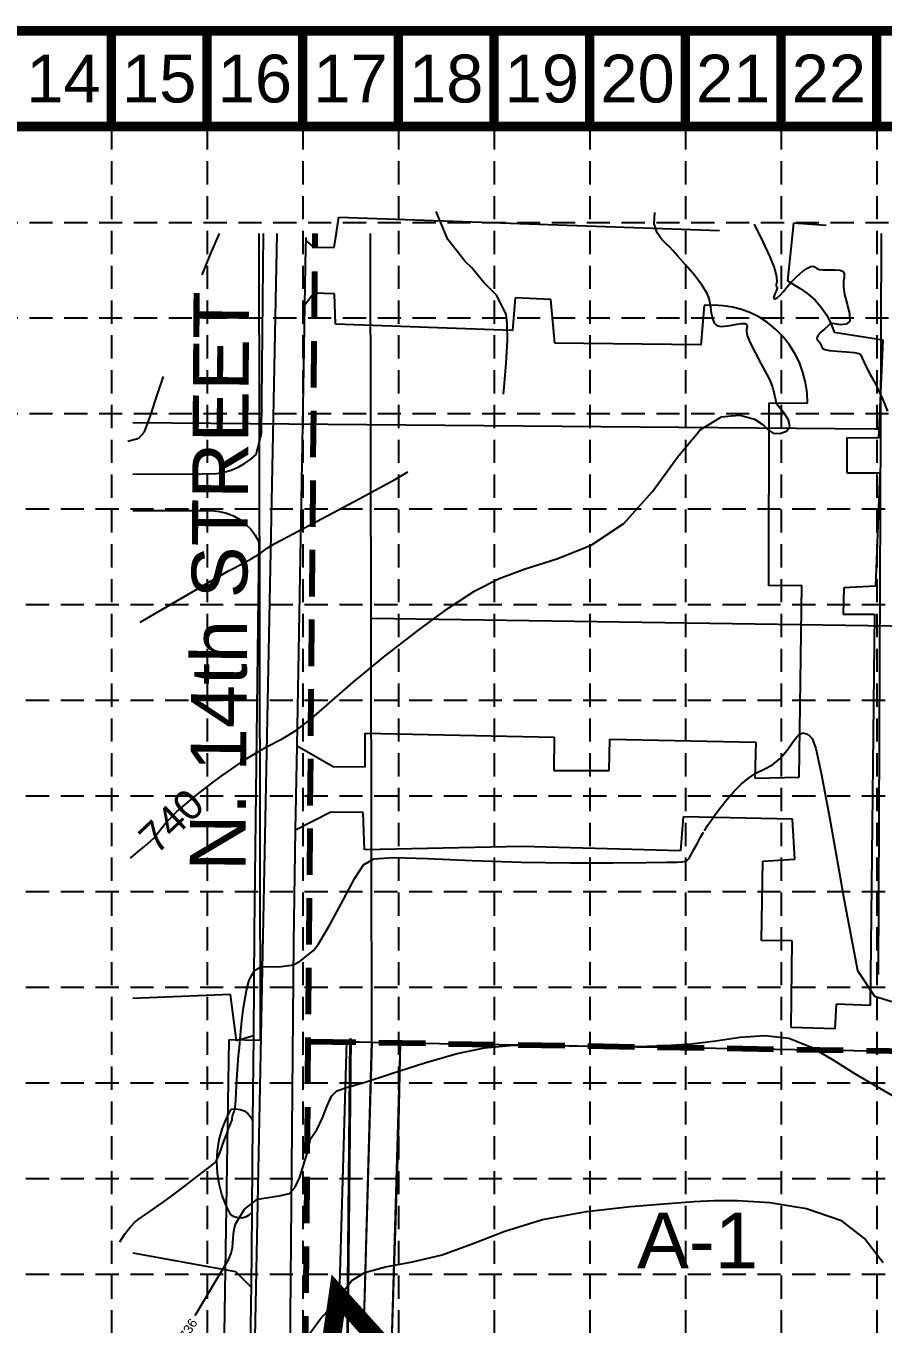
# Model space of a CAD drawing. Extents: x 3769 to 7071, y 3587 to 5652.
# Drawn here: x 4498 to 4960, y 4953 to 5652 of the extents above; entities that cross this region are included whole.
import ezdxf
from ezdxf.enums import TextEntityAlignment as Align

# ---------------------------------------------------------------- set-up
doc = ezdxf.new("R2010")
doc.units = 0
doc.header["$LTSCALE"] = 100
doc.header["$MEASUREMENT"] = 0
doc.linetypes.add('DASHED2', pattern=[0.375, 0.25, -0.125])
doc.linetypes.add('HIDDEN', pattern=[0.375, 0.25, -0.125])
for name, color, linetype in [('ADJACENT', 3, 'CONTINUOUS'), ('BASE', 7, 'CONTINUOUS'), ('BOUNDARY', 1, 'CONTINUOUS'), ('BTEXT', 5, 'CONTINUOUS'), ('CITY-STREET', 252, 'CONTINUOUS'), ('DRAINAGE', 12, 'DASHED2'), ('EC', 43, 'CONTINUOUS'), ('GRID', 254, 'HIDDEN'), ('Limits of disturbance', 1, 'CONTINUOUS'), ('OLD-LINE', 4, 'DASHED2'), ('P-PARKLT', 7, 'CONTINUOUS'), ('P-PAVRD', 6, 'CONTINUOUS'), ('PC', 43, 'CONTINUOUS'), ('ROAD', 7, 'CONTINUOUS'), ('ROW-TRACTS', 56, 'CONTINUOUS')]:
    doc.layers.add(name, color=color, linetype=linetype)
doc.styles.get("Standard").update_dxf_attribs({"font": 'ARIAL.TTF'})

msp = doc.modelspace()

# ---------------------------------------------------------------- linework, layer by layer
at = {"layer": 'ADJACENT', "color": 7}
for p, q in [((4624.73, 5106.02), (4623.97, 5540.48)), ((4684.73, 5105.06), (4683.97, 5540.48)), ((5054.34, 5327.73), (4684.33, 5333.21)), ((4607.66, 5106.3), (4602.08, 4753.98)), ((4624.73, 5106.02), (4607.66, 5106.3)), ((4684.73, 5105.06), (4699.87, 5104.8))]:
    msp.add_line(p, q, dxfattribs=at)
at = {"layer": 'BASE', "const_width": 5.15}
for points in [[(3771.93, 3589.72), (7067.93, 3589.72), (7067.93, 5649.72), (3771.93, 5649.72)], [(3823.43, 3641.22), (7016.43, 3641.22), (7016.43, 5598.22), (3823.43, 5598.22)]]:
    msp.add_lwpolyline(points, close=True, dxfattribs=at)
for points in [[(4544.43, 5598.22), (4544.43, 5649.72)], [(4595.93, 5598.22), (4595.93, 5649.72)], [(4647.43, 5598.22), (4647.43, 5649.72)], [(4698.93, 5598.22), (4698.93, 5649.72)], [(4750.43, 5598.22), (4750.43, 5649.72)], [(4801.93, 5598.22), (4801.93, 5649.72)], [(4853.43, 5598.22), (4853.43, 5649.72)], [(4904.93, 5598.22), (4904.93, 5649.72)], [(4956.43, 5598.22), (4956.43, 5649.72)]]:
    msp.add_lwpolyline(points, dxfattribs=at)
at = {"layer": 'BOUNDARY', "color": 7}
for q in [(4694.26, 4912.21), (4694.26, 4912.21), (5050.94, 5098.79), (5050.94, 5098.79)]:
    msp.add_line((4699.87, 5104.8), q, dxfattribs=at)
at = {"layer": 'CITY-STREET', "color": 7}
for p, q in [((4610.05, 4350.62), (4633.62, 5540.48)), ((4610.05, 4350.62), (4633.62, 5540.48)), ((4958.58, 5435.41), (4959, 5540.48)), ((4958.58, 5435.41), (4959, 5540.48)), ((4556.02, 5438.76), (4955.15, 5435.43)), ((4556.02, 5438.76), (4955.15, 5435.43)), ((4955.15, 5435.43), (4958.58, 5435.41)), ((4955.15, 5435.43), (4958.58, 5435.41)), ((4957.41, 5141.48), (4958.58, 5435.41)), ((4957.41, 5141.48), (4958.58, 5435.41))]:
    msp.add_line(p, q, dxfattribs=at)
at = {"layer": 'DRAINAGE', "color": 3, "lineweight": 80}
for p, q in [((4645.74, 4557.66), (4654.15, 5540.48)), ((5050.94, 5098.79), (4650.43, 5105.35))]:
    msp.add_line(p, q, dxfattribs=at)
at = {"layer": 'EC', "color": 44}
for p, q in [((4725.54, 5537.32, 742), (4719.36, 5552.36, 742)), ((4597.87, 5529.5, 744), (4602.67, 5540.48, 744)), ((4734.88, 5525.46, 742), (4725.54, 5537.32, 742)), ((4593.22, 5518.22, 744), (4597.87, 5529.5, 744)), ((4738.41, 5522.14, 742), (4734.88, 5525.46, 742)), ((4744.93, 5514.1, 742), (4738.41, 5522.14, 742)), ((4751.78, 5507.27, 742), (4744.93, 5514.1, 742)), ((4757.05, 5497.07, 742), (4751.78, 5507.27, 742)), ((4757.48, 5492.28, 742), (4757.05, 5497.07, 742)), ((4757.63, 5483.02, 742), (4757.48, 5492.28, 742)), ((4757.03, 5470.75, 742), (4757.63, 5483.02, 742)), ((4755.91, 5457.88, 742), (4757.03, 5470.75, 742)), ((4569.81, 5455.65, 744), (4572.47, 5463.47, 744)), ((4565.22, 5441.46, 744), (4569.81, 5455.65, 744)), ((4755.45, 5454.07, 742), (4755.91, 5457.88, 742)), ((4562.35, 5433.71, 744), (4565.22, 5441.46, 744)), ((4559.14, 5430.38, 744), (4562.35, 5433.71, 744)), ((4553.22, 5428.8, 744), (4559.14, 5430.38, 744)), ((4697.39, 5408.28, 742), (4704.09, 5412.14, 742)), ((4677.75, 5397.6, 742), (4697.39, 5408.28, 742)), ((4657.92, 5387.12, 742), (4677.75, 5397.6, 742)), ((4641.85, 5378.68, 742), (4657.92, 5387.12, 742)), ((4632.43, 5373.6, 742), (4641.85, 5378.68, 742)), ((4623.99, 5368, 742), (4624.53, 5368.29, 742)), ((4624.53, 5368.29, 742), (4624.99, 5368.56, 742)), ((4624.99, 5368.56, 742), (4625.48, 5368.94, 742)), ((4625.48, 5368.94, 742), (4626.06, 5369.45, 742)), ((4626.06, 5369.45, 742), (4626.83, 5370.12, 742)), ((4626.83, 5370.12, 742), (4628.26, 5371.16, 742)), ((4628.26, 5371.16, 742), (4632.43, 5373.6, 742)), ((4607.89, 5359.07, 742), (4615.14, 5362.84, 742)), ((4615.14, 5362.84, 742), (4619.72, 5365.35, 742)), ((4619.72, 5365.35, 742), (4622.11, 5366.79, 742)), ((4622.11, 5366.79, 742), (4623.26, 5367.55, 742)), ((4623.26, 5367.55, 742), (4623.99, 5368, 742)), ((4559.9, 5331.25, 742), (4607.89, 5359.07, 742)), ((4911.56, 5267.13, 738), (4914.34, 5270.59, 738)), ((4914.34, 5270.59, 738), (4916.65, 5271.74, 738)), ((4916.65, 5271.74, 738), (4918.57, 5271.22, 738)), ((4918.57, 5271.22, 738), (4920.2, 5270.09, 738)), ((4908.3, 5262.39, 738), (4911.56, 5267.13, 738)), ((4920.2, 5270.09, 738), (4921.7, 5268.55, 738)), ((4921.7, 5268.55, 738), (4923.64, 5263.23, 738)), ((4923.64, 5263.23, 738), (4926.62, 5249.93, 738)), ((4900.28, 5254.52, 738), (4904.52, 5257.83, 738)), ((4904.52, 5257.83, 738), (4908.3, 5262.39, 738)), ((4887.34, 5247.3, 738), (4891.43, 5249.91, 738)), ((4891.43, 5249.91, 738), (4895.82, 5252.12, 738)), ((4895.82, 5252.12, 738), (4900.28, 5254.52, 738)), ((4926.62, 5249.93, 738), (4931, 5226.32, 738)), ((4879.73, 5240.35, 738), (4883.48, 5244.12, 738)), ((4883.48, 5244.12, 738), (4887.34, 5247.3, 738)), ((4872.53, 5231.61, 738), (4876.01, 5236.03, 738)), ((4876.01, 5236.03, 738), (4879.73, 5240.35, 738)), ((4869.56, 5227.64, 738), (4872.53, 5231.61, 738)), ((4863.64, 5218.9, 738), (4865.4, 5221.73, 738)), ((4865.4, 5221.73, 738), (4867.27, 5224.47, 738)), ((4867.27, 5224.47, 738), (4869.56, 5227.64, 738)), ((4931, 5226.32, 738), (4936.01, 5197.82, 738)), ((4859.71, 5211.92, 738), (4861.66, 5215.46, 738)), ((4861.66, 5215.46, 738), (4863.18, 5218.11, 738)), ((4856.78, 5206.46, 738), (4858.02, 5208.77, 738)), ((4858.02, 5208.77, 738), (4859.71, 5211.92, 738)), ((4675.58, 5193.46, 738), (4680.09, 5200.63, 738)), ((4680.09, 5200.63, 738), (4685.8, 5203.89, 738)), ((4685.8, 5203.89, 738), (4696.47, 5204.61, 738)), ((4696.47, 5204.61, 738), (4714.7, 5204.05, 738)), ((4714.7, 5204.05, 738), (4738.57, 5202.97, 738)), ((4738.57, 5202.97, 738), (4765.04, 5202, 738)), ((4765.04, 5202, 738), (4791.16, 5201.61, 738)), ((4791.16, 5201.61, 738), (4814.4, 5201.67, 738)), ((4814.4, 5201.67, 738), (4832.32, 5201.86, 738)), ((4832.32, 5201.86, 738), (4843.29, 5201.96, 738)), ((4843.29, 5201.96, 738), (4848.88, 5202.01, 738)), ((4848.88, 5202.01, 738), (4851.47, 5202.13, 738)), ((4851.47, 5202.13, 738), (4853.05, 5202.45, 738)), ((4853.05, 5202.45, 738), (4854.19, 5202.99, 738)), ((4854.19, 5202.99, 738), (4855.07, 5203.78, 738)), ((4855.07, 5203.78, 738), (4855.86, 5204.87, 738)), ((4855.86, 5204.87, 738), (4856.78, 5206.46, 738)), ((4669.42, 5181.85, 738), (4675.58, 5193.46, 738)), ((4936.01, 5197.82, 738), (4938.71, 5182.49, 738)), ((4662.28, 5168.68, 738), (4669.42, 5181.85, 738)), ((4938.71, 5182.49, 738), (4946.06, 5143.62, 738)), ((4655.74, 5157.67, 738), (4662.28, 5168.68, 738)), ((4646.32, 5148.85, 738), (4653.24, 5154.47, 738)), ((4653.24, 5154.47, 738), (4655.74, 5157.67, 738)), ((4621.43, 5143.69, 738), (4625.34, 5145.86, 738)), ((4625.34, 5145.86, 738), (4634.64, 5145.7, 738)), ((4634.64, 5145.7, 738), (4642.41, 5146.68, 738)), ((4642.41, 5146.68, 738), (4646.32, 5148.85, 738)), ((4617.18, 5133.01, 738), (4618.38, 5137.7, 738)), ((4618.38, 5137.7, 738), (4619.03, 5139.26, 738)), ((4619.03, 5139.26, 738), (4621.43, 5143.69, 738)), ((4946.06, 5143.62, 738), (4955.25, 5129.85, 738)), ((4615.59, 5123.77, 738), (4617.18, 5133.01, 738)), ((4614.65, 5116.55, 738), (4615.59, 5123.77, 738)), ((4955.25, 5129.85, 738), (4964.63, 5126.97, 738)), ((4614.12, 5111.11, 738), (4614.65, 5116.55, 738)), ((4613.76, 5106.6, 738), (4614.12, 5111.11, 738)), ((4613.38, 5102.29, 738), (4613.76, 5106.6, 738)), ((4745.38, 5102, 736), (4758.9, 5103.25, 736)), ((4758.9, 5103.25, 736), (4773.55, 5103.43, 736)), ((4773.55, 5103.43, 736), (4790.96, 5103.17, 736)), ((4790.96, 5103.17, 736), (4809.72, 5102.83, 736)), ((4809.72, 5102.83, 736), (4827.65, 5102.77, 736)), ((4827.65, 5102.77, 736), (4843.14, 5103.24, 736)), ((4843.14, 5103.24, 736), (4856.79, 5104.29, 736)), ((4856.79, 5104.29, 736), (4869.77, 5105.89, 736)), ((4869.77, 5105.89, 736), (4882.97, 5107.78, 736)), ((4882.97, 5107.78, 736), (4896.25, 5108.72, 736)), ((4896.25, 5108.72, 736), (4909.15, 5107.26, 736)), ((4909.15, 5107.26, 736), (4921.39, 5102.46, 736)), ((4921.39, 5102.46, 736), (4933.16, 5095.47, 736)), ((4612.53, 5092.93, 738), (4612.95, 5097.82, 738)), ((4612.95, 5097.82, 738), (4613.38, 5102.29, 738)), ((4713.12, 5094, 736), (4730.6, 5099.01, 736)), ((4730.6, 5099.01, 736), (4745.38, 5102, 736)), ((4933.16, 5095.47, 736), (4944.79, 5087.97, 736)), ((4612.15, 5087.53, 738), (4612.53, 5092.93, 738)), ((4695.3, 5088.27, 736), (4713.12, 5094, 736)), ((4611.56, 5077.44, 738), (4611.82, 5082.13, 738)), ((4611.82, 5082.13, 738), (4612.15, 5087.53, 738)), ((4671, 5080.74, 736), (4680.45, 5083.48, 736)), ((4680.45, 5083.48, 736), (4695.3, 5088.27, 736)), ((4944.79, 5087.97, 736), (4956.46, 5081.22, 736)), ((4611.37, 5073.98, 738), (4611.56, 5077.44, 738)), ((4660.59, 5070.87, 736), (4662.94, 5075.97, 736)), ((4662.94, 5075.97, 736), (4665.83, 5078.84, 736)), ((4665.83, 5078.84, 736), (4671, 5080.74, 736)), ((4956.46, 5081.22, 736), (4967.67, 5074.76, 736)), ((4610.28, 5067.19, 738), (4610.54, 5067.86, 738)), ((4610.54, 5067.86, 738), (4610.77, 5068.44, 738)), ((4610.77, 5068.44, 738), (4610.94, 5068.87, 738)), ((4610.94, 5068.87, 738), (4611.05, 5069.36, 738)), ((4611.05, 5069.36, 738), (4611.14, 5070.19, 738)), ((4611.14, 5070.19, 738), (4611.24, 5071.64, 738)), ((4611.24, 5071.64, 738), (4611.37, 5073.98, 738)), ((4658.09, 5064.38, 736), (4660.59, 5070.87, 736)), ((4608.32, 5060.37, 738), (4608.83, 5061.67, 738)), ((4608.83, 5061.67, 738), (4609.21, 5062.68, 738)), ((4609.21, 5062.68, 738), (4609.42, 5063.34, 738)), ((4609.42, 5063.34, 738), (4609.49, 5063.73, 738)), ((4609.49, 5063.73, 738), (4609.51, 5063.97, 738)), ((4609.51, 5064.18, 738), (4609.52, 5064.38, 738)), ((4609.51, 5063.97, 738), (4609.51, 5064.18, 738)), ((4609.52, 5064.38, 738), (4609.54, 5064.58, 738)), ((4609.54, 5064.58, 738), (4609.57, 5064.79, 738)), ((4609.57, 5064.79, 738), (4609.61, 5065.03, 738)), ((4609.61, 5065.03, 738), (4609.66, 5065.31, 738)), ((4609.66, 5065.31, 738), (4609.75, 5065.62, 738)), ((4609.75, 5065.62, 738), (4609.87, 5066.02, 738)), ((4609.87, 5066.02, 738), (4610.04, 5066.54, 738)), ((4610.04, 5066.54, 738), (4610.28, 5067.19, 738)), ((4655.02, 5057.88, 736), (4658.09, 5064.38, 736)), ((4605.18, 5052.19, 738), (4605.86, 5054.02, 738)), ((4605.86, 5054.02, 738), (4606.51, 5055.74, 738)), ((4606.51, 5055.74, 738), (4607.13, 5057.36, 738)), ((4607.13, 5057.36, 738), (4607.73, 5058.9, 738)), ((4607.73, 5058.9, 738), (4608.32, 5060.37, 738)), ((4651.63, 5053.12, 736), (4655.02, 5057.88, 736)), ((4602.91, 5045.89, 738), (4603.7, 5048.11, 738)), ((4603.7, 5048.11, 738), (4604.46, 5050.22, 738)), ((4604.46, 5050.22, 738), (4605.18, 5052.19, 738)), ((4649.95, 5045.85, 736), (4651.63, 5053.12, 736)), ((4597.45, 5038.07, 738), (4599.63, 5039.82, 738)), ((4599.63, 5039.82, 738), (4600.77, 5040.96, 738)), ((4600.77, 5040.96, 738), (4601.44, 5042.11, 738)), ((4601.44, 5042.11, 738), (4602.14, 5043.8, 738)), ((4602.14, 5043.8, 738), (4602.91, 5045.89, 738)), ((4645.84, 5032.5, 736), (4649.95, 5045.85, 736)), ((4589.22, 5031.65, 738), (4593.82, 5035.22, 738)), ((4593.82, 5035.22, 738), (4597.45, 5038.07, 738)), ((4579.77, 5024.46, 738), (4584.35, 5027.91, 738)), ((4584.35, 5027.91, 738), (4589.22, 5031.65, 738)), ((4640.26, 5023.65, 736), (4643.42, 5026.95, 736)), ((4643.42, 5026.95, 736), (4645.84, 5032.5, 736)), ((4568.27, 5016.13, 738), (4571.76, 5018.6, 738)), ((4571.76, 5018.6, 738), (4575.58, 5021.36, 738)), ((4575.58, 5021.36, 738), (4579.77, 5024.46, 738)), ((4616.09, 5015.12, 736), (4623.16, 5020.59, 736)), ((4623.16, 5020.59, 736), (4630.15, 5021.59, 736)), ((4630.15, 5021.59, 736), (4635.59, 5022.61, 736)), ((4635.59, 5022.61, 736), (4640.26, 5023.65, 736)), ((4844.11, 5018.22, 734), (4858.02, 5019.33, 734)), ((4858.02, 5019.33, 734), (4868.92, 5019.91, 734)), ((4868.92, 5019.91, 734), (4881.48, 5019.82, 734)), ((4881.48, 5019.82, 734), (4898.91, 5018.76, 734)), ((4898.91, 5018.76, 734), (4918.7, 5015.63, 734)), ((4559.59, 5010.16, 738), (4562.22, 5011.96, 738)), ((4562.22, 5011.96, 738), (4565.1, 5013.92, 738)), ((4565.1, 5013.92, 738), (4568.27, 5016.13, 738)), ((4611.38, 5007.51, 736), (4616.09, 5015.12, 736)), ((4776.56, 5009.6, 734), (4800.15, 5013.92, 734)), ((4800.15, 5013.92, 734), (4823.98, 5016.58, 734)), ((4823.98, 5016.58, 734), (4844.11, 5018.22, 734)), ((4918.7, 5015.63, 734), (4936.91, 5009.19, 734)), ((4551.83, 5002.03, 738), (4554.53, 5005.55, 738)), ((4554.53, 5005.55, 738), (4557.07, 5008.15, 738)), ((4557.07, 5008.15, 738), (4559.59, 5010.16, 738)), ((4610.41, 5003.32, 736), (4610.77, 5005.08, 736)), ((4610.77, 5005.08, 736), (4611.19, 5006.86, 736)), ((4611.19, 5006.86, 736), (4611.38, 5007.51, 736)), ((4756.28, 5003.38, 734), (4776.56, 5009.6, 734)), ((4936.91, 5009.19, 734), (4950.47, 4998.82, 734)), ((4548.94, 4997.67, 738), (4551.83, 5002.03, 738)), ((4609.8, 4996.97, 736), (4609.93, 4999.39, 736)), ((4609.93, 4999.39, 736), (4610.12, 5001.47, 736)), ((4610.12, 5001.47, 736), (4610.41, 5003.32, 736)), ((4738.72, 4996.51, 734), (4756.28, 5003.38, 734)), ((4950.47, 4998.82, 734), (4959.9, 4986.5, 734)), ((4607.61, 4988.35, 736), (4608.92, 4991.47, 736)), ((4608.92, 4991.47, 736), (4609.55, 4994.29, 736)), ((4609.55, 4994.29, 736), (4609.8, 4996.97, 736)), ((4722.43, 4990.6, 734), (4738.72, 4996.51, 734)), ((4600.35, 4975.98, 736), (4604.98, 4983.7, 736)), ((4604.98, 4983.7, 736), (4607.61, 4988.35, 736)), ((4680.8, 4981.13, 734), (4692, 4984.08, 734)), ((4692, 4984.08, 734), (4706.45, 4986.77, 734)), ((4706.45, 4986.77, 734), (4722.43, 4990.6, 734)), ((4669.39, 4971.12, 734), (4673.86, 4976.77, 734)), ((4673.86, 4976.77, 734), (4680.8, 4981.13, 734)), ((4593.45, 4964.5, 736), (4600.35, 4975.98, 736)), ((4664.83, 4964.58, 734), (4669.39, 4971.12, 734)), ((4589.51, 4957.92, 736), (4593.45, 4964.5, 736)), ((4658.32, 4957.52, 734), (4664.83, 4964.58, 734)), ((4648.17, 4944.07, 734), (4656.77, 4956.03, 734)), ((4656.77, 4956.03, 734), (4658.32, 4957.52, 734))]:
    msp.add_line(p, q, dxfattribs=at)
at = {"layer": 'GRID', "color": 252, "linetype": 'HIDDEN', "ltscale": 0.5}
for p, q in [((4544.43, 5598.22), (4544.43, 3795.49)), ((4595.93, 5598.22), (4595.93, 3795.49)), ((4647.43, 5598.22), (4647.43, 3795.49)), ((4698.93, 5598.22), (4698.93, 3795.49)), ((4750.43, 5598.22), (4750.43, 3795.49)), ((4801.93, 5598.22), (4801.93, 3795.49)), ((4853.43, 5598.22), (4853.43, 3795.49)), ((4904.93, 5598.22), (4904.93, 3795.49)), ((4956.43, 5598.22), (4956.43, 3795.49)), ((3825.32, 5546.55), (7018.32, 5546.55)), ((3825.32, 5495.05), (7018.32, 5495.05)), ((3825.32, 5443.55), (7018.32, 5443.55)), ((3823.43, 5392.22), (7016.43, 5392.22)), ((3823.43, 5340.72), (7016.43, 5340.72)), ((3823.43, 5289.22), (7016.43, 5289.22)), ((3823.43, 5237.72), (7016.43, 5237.72)), ((3823.43, 5186.22), (7016.43, 5186.22)), ((3823.43, 5134.72), (7016.43, 5134.72)), ((3823.43, 5083.22), (7016.43, 5083.22)), ((3823.43, 5031.72), (7016.43, 5031.72)), ((3823.43, 4980.22), (7016.43, 4980.22))]:
    msp.add_line(p, q, dxfattribs=at)
at = {"layer": 'Limits of disturbance', "color": 1, "linetype": 'DASHED2', "const_width": 10}
msp.add_lwpolyline([(4706.57, 4924.33), (4666.37, 4968.82), (4658.05, 4912.1)], dxfattribs=at)
at = {"layer": 'OLD-LINE', "color": 7}
for p, q in [((4663.41, 4837.24), (4671.23, 5105.29)), ((4671.23, 5105.29), (4684.73, 5105.06)), ((4684.73, 5105.06), (4678.76, 4897.65))]:
    msp.add_line(p, q, dxfattribs=at)
at = {"layer": 'P-PARKLT', "color": 7}
for p, q in [((4664.44, 5532.94, 741.9), (4666.83, 5549.43, 741.9)), ((4666.83, 5549.43, 741.9), (4871.88, 5542.2, 741.9)), ((4666.83, 5549.43, 741.9), (4871.88, 5542.2, 741.9)), ((4911.67, 5546.05, 741.9), (4908.41, 5515.06, 741.9)), ((4911.67, 5546.05, 741.9), (4908.41, 5515.06, 741.9)), ((4929.26, 5544.91, 741.9), (4911.67, 5546.05, 741.9)), ((4929.26, 5544.91, 741.9), (4911.67, 5546.05, 741.9)), ((4649.21, 5536.62, 741.9), (4653.17, 5533.16, 741.9)), ((4649.21, 5536.62, 741.9), (4653.17, 5533.16, 741.9)), ((4664.44, 5532.94, 741.9), (4665.54, 5540.48, 741.9)), ((4653.17, 5533.16, 741.9), (4664.44, 5532.94, 741.9)), ((4653.17, 5533.16, 741.9), (4664.44, 5532.94, 741.9)), ((4908.41, 5515.06, 741.9), (4915.25, 5510.93, 741.9)), ((4908.41, 5515.06, 741.9), (4915.25, 5510.93, 741.9)), ((4653.37, 5508.42, 742.25), (4648.6, 5502.02, 742.25)), ((4653.37, 5508.42, 742.25), (4648.6, 5502.02, 742.25)), ((4664.59, 5508.11, 742.25), (4653.37, 5508.42, 742.25)), ((4664.59, 5508.11, 742.25), (4653.37, 5508.42, 742.25)), ((4665.04, 5491.76, 742.25), (4664.59, 5508.11, 742.25)), ((4665.04, 5491.76, 742.25), (4664.59, 5508.11, 742.25)), ((4915.25, 5510.93, 739.91), (4919.43, 5508.06, 739.91)), ((4915.25, 5510.93, 739.91), (4919.43, 5508.06, 739.91)), ((4919.43, 5508.06, 739.91), (4923.23, 5504.7, 739.91)), ((4919.43, 5508.06, 739.91), (4923.23, 5504.7, 739.91)), ((4761.86, 5505.99, 742.25), (4760.42, 5488.39, 742.25)), ((4761.86, 5505.99, 742.25), (4760.42, 5488.39, 742.25)), ((4780.96, 5505.01, 742.25), (4761.86, 5505.99, 742.25)), ((4780.96, 5505.01, 742.25), (4761.86, 5505.99, 742.25)), ((4783.22, 5481.53, 742.25), (4780.96, 5505.01, 742.25)), ((4783.22, 5481.53, 742.25), (4780.96, 5505.01, 742.25)), ((4863.61, 5501.74, 742.25), (4861.67, 5480.48, 742.25)), ((4863.61, 5501.74, 742.25), (4861.67, 5480.48, 742.25)), ((4868.67, 5501.96, 739.92), (4863.61, 5501.74, 739.92)), ((4868.67, 5501.96, 739.92), (4863.61, 5501.74, 739.92)), ((4873.73, 5501.68, 739.92), (4868.67, 5501.96, 739.92)), ((4873.73, 5501.68, 739.92), (4868.67, 5501.96, 739.92)), ((4878.74, 5500.9, 739.92), (4873.73, 5501.68, 739.92)), ((4878.74, 5500.9, 739.92), (4873.73, 5501.68, 739.92)), ((4883.65, 5499.63, 739.92), (4878.74, 5500.9, 739.92)), ((4883.65, 5499.63, 739.92), (4878.74, 5500.9, 739.92)), ((4923.23, 5504.7, 739.91), (4926.59, 5500.91, 739.91)), ((4923.23, 5504.7, 739.91), (4926.59, 5500.91, 739.91)), ((4926.59, 5500.91, 739.91), (4929.46, 5496.73, 739.91)), ((4926.59, 5500.91, 739.91), (4929.46, 5496.73, 739.91)), ((4888.41, 5497.88, 739.92), (4883.65, 5499.63, 739.92)), ((4888.41, 5497.88, 739.92), (4883.65, 5499.63, 739.92)), ((4892.97, 5495.67, 739.92), (4888.41, 5497.88, 739.92)), ((4892.97, 5495.67, 739.92), (4888.41, 5497.88, 739.92)), ((4897.64, 5492.61, 739.76), (4892.97, 5495.67, 739.76)), ((4897.64, 5492.61, 739.76), (4892.97, 5495.67, 739.76)), ((4929.46, 5496.73, 739.91), (4931.8, 5492.24, 739.91)), ((4929.46, 5496.73, 739.91), (4931.8, 5492.24, 739.91)), ((4760.42, 5488.39, 742.25), (4665.04, 5491.76, 742.25)), ((4760.42, 5488.39, 742.25), (4665.04, 5491.76, 742.25)), ((4901.95, 5489.07, 739.76), (4897.64, 5492.61, 739.76)), ((4901.95, 5489.07, 739.76), (4897.64, 5492.61, 739.76)), ((4905.87, 5485.09, 739.76), (4901.95, 5489.07, 739.76)), ((4905.87, 5485.09, 739.76), (4901.95, 5489.07, 739.76)), ((4931.8, 5492.24, 739.91), (4933.58, 5487.5, 739.91)), ((4931.8, 5492.24, 739.91), (4933.58, 5487.5, 739.91)), ((4933.58, 5487.5, 738.12), (4959.78, 5483.34, 738.12)), ((4933.58, 5487.5, 738.12), (4959.78, 5483.34, 738.12)), ((4861.6, 5480.61, 742.25), (4783.22, 5481.53, 742.25)), ((4861.6, 5480.61, 742.25), (4783.22, 5481.53, 742.25)), ((4861.67, 5480.48, 742.25), (4861.6, 5480.61, 742.25)), ((4861.67, 5480.48, 742.25), (4861.6, 5480.61, 742.25)), ((4909.34, 5480.72, 739.76), (4905.87, 5485.09, 739.76)), ((4909.34, 5480.72, 739.76), (4905.87, 5485.09, 739.76)), ((4912.34, 5476.01, 739.76), (4909.34, 5480.72, 739.76)), ((4912.34, 5476.01, 739.76), (4909.34, 5480.72, 739.76)), ((4959.78, 5483.34, 738.12), (4957.48, 5430.35, 738.12)), ((4959.78, 5483.34, 738.12), (4957.48, 5430.35, 738.12)), ((4914.82, 5471, 739.76), (4912.34, 5476.01, 739.76)), ((4914.82, 5471, 739.76), (4912.34, 5476.01, 739.76)), ((4916.75, 5465.77, 739.76), (4914.82, 5471, 739.76)), ((4916.75, 5465.77, 739.76), (4914.82, 5471, 739.76)), ((4918.12, 5460.36, 739.76), (4916.75, 5465.77, 739.76)), ((4918.12, 5460.36, 739.76), (4916.75, 5465.77, 739.76)), ((4918.92, 5454.83, 739.76), (4918.12, 5460.36, 739.76)), ((4918.92, 5454.83, 739.76), (4918.12, 5460.36, 739.76)), ((4919.12, 5449.25, 739.76), (4918.92, 5454.83, 739.76)), ((4919.12, 5449.25, 739.76), (4918.92, 5454.83, 739.76)), ((4898.42, 5350.88, 738.87), (4898.54, 5449.31, 738.87)), ((4898.42, 5350.88, 738.87), (4898.54, 5449.31, 738.87)), ((4898.54, 5449.31, 738.87), (4919.19, 5449.13, 738.87)), ((4898.54, 5449.31, 738.87), (4919.19, 5449.13, 738.87)), ((4919.19, 5449.13, 738.87), (4919.12, 5449.25, 738.87)), ((4919.19, 5449.13, 738.87), (4919.12, 5449.25, 738.87)), ((4940.3, 5430.53, 738.12), (4940.31, 5411.71, 738.12)), ((4957.48, 5430.35, 738.12), (4940.3, 5430.53, 738.12)), ((4940.3, 5430.53, 738.12), (4940.31, 5411.71, 738.12)), ((4957.48, 5430.35, 738.12), (4940.3, 5430.53, 738.12)), ((4940.31, 5411.71, 738.12), (4958.06, 5411.66, 738.12)), ((4940.31, 5411.71, 738.12), (4958.06, 5411.66, 738.12)), ((4958.06, 5411.66, 738.12), (4955.78, 5350.67, 738.12)), ((4958.06, 5411.66, 738.12), (4955.78, 5350.67, 738.12)), ((4916.17, 5350.97, 738.87), (4898.42, 5350.88, 738.87)), ((4916.17, 5350.97, 738.87), (4898.42, 5350.88, 738.87)), ((4914.66, 5247.84, 738.87), (4916.17, 5350.97, 738.87)), ((4914.66, 5247.84, 738.87), (4916.17, 5350.97, 738.87)), ((4938.81, 5349.83, 738.12), (4938.42, 5335.54, 738.12)), ((4938.81, 5349.83, 738.12), (4938.42, 5335.54, 738.12)), ((4955.78, 5350.67, 738.12), (4938.81, 5349.83, 738.12)), ((4955.78, 5350.67, 738.12), (4938.81, 5349.83, 738.12)), ((4938.42, 5335.54, 738.12), (4955.16, 5335.51, 738.12)), ((4938.42, 5335.54, 738.12), (4955.16, 5335.51, 738.12)), ((4955.16, 5335.51, 738.12), (4952.84, 5124.8, 738.12)), ((4955.16, 5335.51, 738.12), (4952.84, 5124.8, 738.12)), ((4681.01, 5271.46, 738.87), (4782.83, 5269.41, 738.87)), ((4681.09, 5253.4, 738.87), (4681.01, 5271.46, 738.87)), ((4681.01, 5271.46, 738.87), (4782.83, 5269.41, 738.87)), ((4681.09, 5253.4, 738.87), (4681.01, 5271.46, 738.87)), ((4644.44, 5264.76, 738.87), (4663.9, 5253.61, 738.87)), ((4644.44, 5264.76, 738.87), (4663.9, 5253.61, 738.87)), ((4782.83, 5269.41, 738.87), (4782.67, 5251.34, 738.87)), ((4782.83, 5269.41, 738.87), (4782.67, 5251.34, 738.87)), ((4812.37, 5251.41, 738.87), (4812.8, 5268.35, 738.87)), ((4812.37, 5251.41, 738.87), (4812.8, 5268.35, 738.87)), ((4812.8, 5268.35, 738.87), (4891.39, 5266.63, 738.87)), ((4812.8, 5268.35, 738.87), (4891.39, 5266.63, 738.87)), ((4891.39, 5266.63, 738.87), (4890.76, 5247.23, 738.87)), ((4891.39, 5266.63, 738.87), (4890.76, 5247.23, 738.87)), ((4663.9, 5253.61, 738.87), (4681.09, 5253.4, 738.87)), ((4663.9, 5253.61, 738.87), (4681.09, 5253.4, 738.87)), ((4782.67, 5251.34, 738.87), (4812.37, 5251.41, 738.87)), ((4782.67, 5251.34, 738.87), (4812.37, 5251.41, 738.87)), ((4890.76, 5247.23, 738.87), (4914.66, 5247.84, 738.87)), ((4890.76, 5247.23, 738.87), (4914.66, 5247.84, 738.87)), ((4662.59, 5228.94, 738.12), (4643.64, 5219.33, 738.12)), ((4662.59, 5228.94, 738.12), (4643.64, 5219.33, 738.12)), ((4679.97, 5228.79, 738.12), (4662.59, 5228.94, 738.12)), ((4679.97, 5228.79, 738.12), (4662.59, 5228.94, 738.12)), ((4680.63, 5208.67, 738.12), (4679.97, 5228.79, 738.12)), ((4680.63, 5208.67, 738.12), (4679.97, 5228.79, 738.12)), ((4852.21, 5226.48, 738.12), (4850.89, 5208.13, 738.12)), ((4852.21, 5226.48, 738.12), (4850.89, 5208.13, 738.12)), ((4911.15, 5225.27, 738.12), (4852.21, 5226.48, 738.12)), ((4911.15, 5225.27, 738.12), (4852.21, 5226.48, 738.12)), ((4912.33, 5203.71, 738.12), (4911.15, 5225.27, 738.12)), ((4912.33, 5203.71, 738.12), (4911.15, 5225.27, 738.12)), ((4765.43, 5210.49, 738.12), (4680.63, 5208.67, 738.12)), ((4765.43, 5210.49, 738.12), (4680.63, 5208.67, 738.12)), ((4850.89, 5208.13, 738.12), (4765.43, 5210.49, 738.12)), ((4850.89, 5208.13, 738.12), (4765.43, 5210.49, 738.12)), ((4894.46, 5159.83, 738.12), (4895.18, 5202.59, 738.12)), ((4894.46, 5159.83, 738.12), (4895.18, 5202.59, 738.12)), ((4895.18, 5202.59, 738.12), (4912.33, 5203.71, 738.12)), ((4895.18, 5202.59, 738.12), (4912.33, 5203.71, 738.12)), ((4910.89, 5159.65, 738.12), (4894.46, 5159.83, 738.12)), ((4910.89, 5159.65, 738.12), (4894.46, 5159.83, 738.12)), ((4910.34, 5113.07, 738.12), (4910.89, 5159.65, 738.12)), ((4910.34, 5113.07, 738.12), (4910.89, 5159.65, 738.12)), ((4608.58, 5130.78, 737.39), (4556.02, 5128.56, 737.39)), ((4608.58, 5130.78, 737.39), (4556.02, 5128.56, 737.39)), ((4611.88, 5105.88, 737.39), (4608.58, 5130.78, 737.39)), ((4611.88, 5105.88, 737.39), (4608.58, 5130.78, 737.39)), ((4934.63, 5125.61, 738.12), (4933.96, 5112.32, 738.12)), ((4934.63, 5125.61, 738.12), (4933.96, 5112.32, 738.12)), ((4952.84, 5124.8, 738.12), (4934.63, 5125.61, 738.12)), ((4952.84, 5124.8, 738.12), (4934.63, 5125.61, 738.12)), ((4933.96, 5112.32, 738.12), (4910.34, 5113.07, 738.12)), ((4933.96, 5112.32, 738.12), (4910.34, 5113.07, 738.12)), ((4620.86, 5108.44, 737.39), (4611.88, 5105.88, 737.39)), ((4620.86, 5108.44, 737.39), (4611.88, 5105.88, 737.39)), ((4606.26, 5063.73, 737.28), (4609, 5069.03, 737.28)), ((4606.26, 5063.73, 737.28), (4609, 5069.03, 737.28)), ((4609, 5069.03, 737.49), (4611.35, 5069.27, 737.49)), ((4609, 5069.03, 737.49), (4611.35, 5069.27, 737.49)), ((4611.35, 5069.27, 737.49), (4613.7, 5068.94, 737.49)), ((4611.35, 5069.27, 737.49), (4613.7, 5068.94, 737.49)), ((4613.7, 5068.94, 737.49), (4615.9, 5068.05, 737.49)), ((4613.7, 5068.94, 737.49), (4615.9, 5068.05, 737.49)), ((4615.9, 5068.05, 737.49), (4617.83, 5066.65, 737.49)), ((4615.9, 5068.05, 737.49), (4617.83, 5066.65, 737.49)), ((4604.09, 5058.18, 737.28), (4606.26, 5063.73, 737.28)), ((4604.09, 5058.18, 737.28), (4606.26, 5063.73, 737.28)), ((4617.83, 5066.65, 737.49), (4619.37, 5064.82, 737.49)), ((4617.83, 5066.65, 737.49), (4619.37, 5064.82, 737.49)), ((4619.37, 5064.82, 737.49), (4620.44, 5062.67, 737.49)), ((4619.37, 5064.82, 737.49), (4620.44, 5062.67, 737.49)), ((4602.51, 5052.44, 737.28), (4604.09, 5058.18, 737.28)), ((4602.51, 5052.44, 737.28), (4604.09, 5058.18, 737.28)), ((4601.21, 5040.61, 737.28), (4601.55, 5046.56, 737.28)), ((4601.21, 5040.61, 737.28), (4601.55, 5046.56, 737.28)), ((4601.55, 5046.56, 737.28), (4602.51, 5052.44, 737.28)), ((4601.55, 5046.56, 737.28), (4602.51, 5052.44, 737.28)), ((4601.49, 5034.66, 737.28), (4601.21, 5040.61, 737.28)), ((4601.49, 5034.66, 737.28), (4601.21, 5040.61, 737.28)), ((4602.41, 5028.78, 737.28), (4601.49, 5034.66, 737.28)), ((4602.41, 5028.78, 737.28), (4601.49, 5034.66, 737.28)), ((4603.93, 5023.03, 737.28), (4602.41, 5028.78, 737.28)), ((4603.93, 5023.03, 737.28), (4602.41, 5028.78, 737.28)), ((4606.06, 5017.48, 737.28), (4603.93, 5023.03, 737.28)), ((4606.06, 5017.48, 737.28), (4603.93, 5023.03, 737.28)), ((4608.76, 5012.19, 737.28), (4606.06, 5017.48, 737.28)), ((4608.76, 5012.19, 737.28), (4606.06, 5017.48, 737.28)), ((4610.53, 5011.07, 736.02), (4608.76, 5012.19, 736.02)), ((4610.53, 5011.07, 736.02), (4608.76, 5012.19, 736.02)), ((4618.5, 5011.97, 736.02), (4616.67, 5010.94, 736.02)), ((4618.5, 5011.97, 736.02), (4616.67, 5010.94, 736.02)), ((4619.98, 5013.45, 736.02), (4618.5, 5011.97, 736.02)), ((4619.98, 5013.45, 736.02), (4618.5, 5011.97, 736.02)), ((4612.54, 5010.47, 736.02), (4610.53, 5011.07, 736.02)), ((4612.54, 5010.47, 736.02), (4610.53, 5011.07, 736.02)), ((4614.64, 5010.42, 736.02), (4612.54, 5010.47, 736.02)), ((4614.64, 5010.42, 736.02), (4612.54, 5010.47, 736.02)), ((4616.67, 5010.94, 736.02), (4614.64, 5010.42, 736.02)), ((4616.67, 5010.94, 736.02), (4614.64, 5010.42, 736.02)), ((4556.02, 4991.61, 737.39), (4611.28, 4981.6, 737.39)), ((4556.02, 4991.61, 737.39), (4611.28, 4981.6, 737.39)), ((4611.28, 4981.6, 737.39), (4619.61, 4973.22, 737.39)), ((4611.28, 4981.6, 737.39), (4619.61, 4973.22, 737.39))]:
    msp.add_line(p, q, dxfattribs=at)
at = {"layer": 'P-PAVRD', "color": 7}
for p, q in [((4625.29, 5432.89, 743.8), (4626.3, 5540.48, 743.8)), ((4625.29, 5432.89, 743.8), (4626.3, 5540.48, 743.8)), ((4649.15, 5533.41, 743.82), (4649.21, 5536.62, 743.82)), ((4649.15, 5533.41, 743.82), (4649.21, 5536.62, 743.82)), ((4649.21, 5537.1, 743.82), (4649.23, 5537.95, 743.82)), ((4649.21, 5537.1, 743.82), (4649.23, 5537.95, 743.82)), ((4649.21, 5536.62, 743.82), (4649.21, 5537.1, 743.82)), ((4649.21, 5536.62, 743.82), (4649.21, 5537.1, 743.82)), ((4649.23, 5537.95, 743.82), (4649.24, 5538.42, 743.82)), ((4649.23, 5537.95, 743.82), (4649.24, 5538.42, 743.82)), ((4648.6, 5502.02, 743.82), (4649.15, 5533.41, 743.82)), ((4648.6, 5502.02, 743.82), (4649.15, 5533.41, 743.82)), ((4648.19, 5478.63, 743.82), (4648.6, 5502.02, 743.82)), ((4648.19, 5478.63, 743.82), (4648.6, 5502.02, 743.82)), ((4644.44, 5264.76, 737.21), (4648.2, 5478.13, 737.21)), ((4644.44, 5264.76, 737.21), (4648.2, 5478.13, 737.21)), ((4648.2, 5478.13, 737.21), (4648.19, 5478.63, 737.21)), ((4648.2, 5478.13, 737.21), (4648.19, 5478.63, 737.21)), ((4624.55, 5430.07, 742.57), (4625.29, 5432.89, 742.57)), ((4624.55, 5430.07, 742.57), (4625.29, 5432.89, 742.57)), ((4622.41, 5421.61, 742.57), (4623.12, 5424.43, 742.57)), ((4622.41, 5421.61, 742.57), (4623.12, 5424.43, 742.57)), ((4623.12, 5424.43, 742.57), (4623.83, 5427.25, 742.57)), ((4623.12, 5424.43, 742.57), (4623.83, 5427.25, 742.57)), ((4623.83, 5427.25, 742.57), (4624.55, 5430.07, 742.57)), ((4623.83, 5427.25, 742.57), (4624.55, 5430.07, 742.57)), ((4616.17, 5416.64, 742.44), (4619.43, 5418.95, 742.44)), ((4616.17, 5416.64, 742.44), (4619.43, 5418.95, 742.44)), ((4619.43, 5418.95, 742.44), (4622.41, 5421.61, 742.44)), ((4619.43, 5418.95, 742.44), (4622.41, 5421.61, 742.44)), ((4556.02, 5410.93, 745.07), (4593.23, 5411.07, 745.07)), ((4556.02, 5410.93, 745.07), (4593.23, 5411.07, 745.07)), ((4593.23, 5411.07, 745.07), (4601.22, 5411.39, 745.07)), ((4593.23, 5411.07, 745.07), (4601.22, 5411.39, 745.07)), ((4601.22, 5411.39, 742.44), (4605.16, 5412.06, 742.44)), ((4601.22, 5411.39, 742.44), (4605.16, 5412.06, 742.44)), ((4605.16, 5412.06, 742.44), (4608.99, 5413.18, 742.44)), ((4605.16, 5412.06, 742.44), (4608.99, 5413.18, 742.44)), ((4608.99, 5413.18, 742.44), (4612.68, 5414.71, 742.44)), ((4608.99, 5413.18, 742.44), (4612.68, 5414.71, 742.44)), ((4612.68, 5414.71, 742.44), (4616.17, 5416.64, 742.44)), ((4612.68, 5414.71, 742.44), (4616.17, 5416.64, 742.44)), ((4556.02, 5391.38, 744.94), (4598.75, 5391.35, 744.94)), ((4556.02, 5391.38, 744.94), (4598.75, 5391.35, 744.94)), ((4598.75, 5391.35, 742.29), (4602.66, 5390.9, 742.29)), ((4598.75, 5391.35, 742.29), (4602.66, 5390.9, 742.29)), ((4602.66, 5390.9, 742.29), (4606.48, 5389.92, 742.29)), ((4602.66, 5390.9, 742.29), (4606.48, 5389.92, 742.29)), ((4606.48, 5389.92, 742.29), (4610.14, 5388.44, 742.29)), ((4606.48, 5389.92, 742.29), (4610.14, 5388.44, 742.29)), ((4610.14, 5388.44, 742.29), (4613.56, 5386.47, 742.29)), ((4610.14, 5388.44, 742.29), (4613.56, 5386.47, 742.29)), ((4613.56, 5386.47, 742.29), (4616.69, 5384.07, 742.29)), ((4613.56, 5386.47, 742.29), (4616.69, 5384.07, 742.29)), ((4616.69, 5384.07, 742.29), (4619.47, 5381.27, 742.29)), ((4616.69, 5384.07, 742.29), (4619.47, 5381.27, 742.29)), ((4619.47, 5381.27, 742.29), (4621.85, 5378.12, 742.29)), ((4619.47, 5381.27, 742.29), (4621.85, 5378.12, 742.29)), ((4621.85, 5378.12, 742.29), (4623.77, 5374.68, 742.29)), ((4621.85, 5378.12, 742.29), (4623.77, 5374.68, 742.29)), ((4623.77, 5374.68, 738.67), (4621.38, 5164.77, 738.67)), ((4623.77, 5374.68, 738.67), (4621.38, 5164.77, 738.67)), ((4643.64, 5219.33, 737.21), (4644.44, 5264.76, 737.21)), ((4643.64, 5219.33, 737.21), (4644.44, 5264.76, 737.21)), ((4642.57, 5158.81, 737.21), (4643.64, 5219.33, 737.21)), ((4642.57, 5158.81, 737.21), (4643.64, 5219.33, 737.21)), ((4621.38, 5164.77, 738.67), (4620.86, 5108.44, 738.67)), ((4621.38, 5164.77, 738.67), (4620.86, 5108.44, 738.67)), ((4639.5, 4804.81, 737.21), (4642.57, 5158.81, 737.21)), ((4639.5, 4804.81, 737.21), (4642.57, 5158.81, 737.21)), ((4620.86, 5108.44, 738.67), (4620.44, 5062.67, 738.67)), ((4620.86, 5108.44, 738.67), (4620.44, 5062.67, 738.67)), ((4620.43, 5061.74, 738.67), (4620, 5015.33, 738.67)), ((4620.43, 5061.74, 738.67), (4620, 5015.33, 738.67)), ((4620.44, 5062.67, 738.67), (4620.43, 5061.74, 738.67)), ((4620.44, 5062.67, 738.67), (4620.43, 5061.74, 738.67)), ((4619.98, 5013.45, 738.67), (4619.61, 4973.22, 738.67)), ((4619.98, 5013.45, 738.67), (4619.61, 4973.22, 738.67)), ((4619.99, 5014.48, 738.67), (4619.98, 5013.45, 738.67)), ((4619.99, 5014.48, 738.67), (4619.98, 5013.45, 738.67)), ((4620, 5015.33, 738.67), (4619.99, 5014.48, 738.67)), ((4620, 5015.33, 738.67), (4619.99, 5014.48, 738.67)), ((4619.61, 4973.22, 738.67), (4619.53, 4964.89, 738.67)), ((4619.61, 4973.22, 738.67), (4619.53, 4964.89, 738.67)), ((4619.48, 4964.51, 732.3), (4618.4, 4892.6, 732.3)), ((4619.48, 4964.51, 732.3), (4618.4, 4892.6, 732.3)), ((4619.53, 4964.89, 738.67), (4619.48, 4964.51, 738.67)), ((4619.53, 4964.89, 738.67), (4619.48, 4964.51, 738.67))]:
    msp.add_line(p, q, dxfattribs=at)
at = {"layer": 'PC', "color": 44}
for p, q in [((4836.63, 5545.75, 740), (4837, 5551.91, 740)), ((4838.16, 5540.84, 740), (4836.63, 5545.75, 740)), ((4890.42, 5545.49, 740), (4895.15, 5536.1, 740)), ((4840.72, 5537.23, 740), (4838.16, 5540.84, 740)), ((4843.23, 5534.75, 740), (4840.72, 5537.23, 740)), ((4895.15, 5536.1, 740), (4898.91, 5528.03, 740)), ((4844.99, 5533.1, 740), (4843.23, 5534.75, 740)), ((4846.67, 5531.35, 740), (4844.99, 5533.1, 740)), ((4849.28, 5528.45, 740), (4846.67, 5531.35, 740)), ((4853.46, 5523.74, 740), (4849.28, 5528.45, 740)), ((4858.29, 5518.03, 740), (4853.46, 5523.74, 740)), ((4898.91, 5528.03, 740), (4901.4, 5521.68, 740)), ((4916.54, 5520.01, 740), (4919.16, 5521.92, 740)), ((4919.16, 5521.92, 740), (4921.04, 5522.8, 740)), ((4921.04, 5522.8, 740), (4922.31, 5522.87, 740)), ((4922.31, 5522.87, 740), (4923.23, 5522.45, 740)), ((4923.23, 5522.45, 740), (4924.11, 5521.83, 740)), ((4924.11, 5521.83, 740), (4925.37, 5521.25, 740)), ((4862.49, 5512.54, 740), (4858.29, 5518.03, 740)), ((4901.4, 5521.68, 740), (4902.46, 5517.3, 740)), ((4902.46, 5517.3, 740), (4902.58, 5514.57, 740)), ((4910.61, 5514.54, 740), (4913.52, 5517.41, 740)), ((4913.52, 5517.41, 740), (4916.54, 5520.01, 740)), ((4925.37, 5521.25, 740), (4927.43, 5520.91, 740)), ((4927.43, 5520.91, 740), (4930.52, 5520.92, 740)), ((4930.52, 5520.92, 740), (4930.86, 5520.93, 740)), ((4930.86, 5520.93, 740), (4933.95, 5521.02, 740)), ((4933.95, 5521.02, 740), (4936.81, 5520.84, 740)), ((4936.81, 5520.84, 740), (4938.42, 5520.1, 740)), ((4938.42, 5520.1, 740), (4938.97, 5518.8, 740)), ((4938.89, 5517, 740), (4938.6, 5514.73, 740)), ((4938.97, 5518.8, 740), (4938.89, 5517, 740)), ((4865.09, 5508.22, 740), (4862.49, 5512.54, 740)), ((4866.34, 5505.03, 740), (4865.09, 5508.22, 740)), ((4901.67, 5508.01, 740), (4901.07, 5506.51, 740)), ((4902.33, 5509.48, 740), (4901.67, 5508.01, 740)), ((4902.73, 5510.5, 740), (4902.33, 5509.48, 740)), ((4902.58, 5514.57, 740), (4902.38, 5513, 740)), ((4902.38, 5513, 740), (4902.39, 5512.16, 740)), ((4902.39, 5512.16, 740), (4902.56, 5511.75, 740)), ((4902.56, 5511.75, 740), (4902.76, 5511.48, 740)), ((4902.85, 5511.12, 740), (4902.73, 5510.5, 740)), ((4902.76, 5511.48, 740), (4902.85, 5511.12, 740)), ((4904.42, 5507.38, 740), (4906.17, 5509.36, 740)), ((4906.17, 5509.36, 740), (4908.18, 5511.79, 740)), ((4908.18, 5511.79, 740), (4910.61, 5514.54, 740)), ((4938.6, 5514.73, 740), (4938.54, 5511.72, 740)), ((4938.54, 5511.72, 740), (4939.12, 5507.68, 740)), ((4866.85, 5502.65, 740), (4866.34, 5505.03, 740)), ((4867.12, 5500.79, 740), (4866.85, 5502.65, 740)), ((4901.07, 5506.51, 740), (4900.94, 5505.48, 740)), ((4900.94, 5505.48, 740), (4901.57, 5505.31, 740)), ((4901.57, 5505.31, 740), (4902.82, 5505.98, 740)), ((4902.82, 5505.98, 740), (4904.42, 5507.38, 740)), ((4939.12, 5507.68, 740), (4940.51, 5502.56, 740)), ((4940.51, 5502.56, 740), (4940.92, 5500.96, 740)), ((4940.92, 5500.96, 740), (4941.82, 5497.38, 740)), ((4867.31, 5499.21, 740), (4867.12, 5500.79, 740)), ((4867.52, 5497.71, 740), (4867.31, 5499.21, 740)), ((4867.83, 5496.14, 740), (4867.52, 5497.71, 740)), ((4868.23, 5494.61, 740), (4867.83, 5496.14, 740)), ((4868.69, 5493.26, 740), (4868.23, 5494.61, 740)), ((4941.82, 5497.38, 740), (4941.88, 5493.43, 740)), ((4869.2, 5492.24, 740), (4868.69, 5493.26, 740)), ((4869.77, 5491.51, 740), (4869.2, 5492.24, 740)), ((4870.42, 5491, 740), (4869.77, 5491.51, 740)), ((4871.17, 5490.65, 740), (4870.42, 5491, 740)), ((4872.05, 5490.43, 740), (4871.17, 5490.65, 740)), ((4873.11, 5490.34, 740), (4872.05, 5490.43, 740)), ((4874.4, 5490.38, 740), (4873.11, 5490.34, 740)), ((4876.05, 5490.57, 740), (4874.4, 5490.38, 740)), ((4878.21, 5490.94, 740), (4876.05, 5490.57, 740)), ((4880.89, 5491.48, 740), (4878.21, 5490.94, 740)), ((4883.6, 5491.92, 740), (4880.89, 5491.48, 740)), ((4885.67, 5491.95, 740), (4883.6, 5491.92, 740)), ((4886.66, 5491.33, 740), (4885.67, 5491.95, 740)), ((4886.44, 5487.71, 740), (4886.6, 5489.03, 740)), ((4886.84, 5485.67, 740), (4886.44, 5487.71, 740)), ((4886.6, 5489.03, 740), (4886.82, 5490.27, 740)), ((4886.82, 5490.27, 740), (4886.66, 5491.33, 740)), ((4926.39, 5487.34, 740), (4924.82, 5485.54, 740)), ((4928.42, 5489.29, 740), (4926.39, 5487.34, 740)), ((4930.22, 5490.91, 740), (4928.42, 5489.29, 740)), ((4931.34, 5491.82, 740), (4930.22, 5490.91, 740)), ((4932.34, 5492.07, 740), (4931.34, 5491.82, 740)), ((4934.03, 5491.84, 740), (4932.34, 5492.07, 740)), ((4936.89, 5491.42, 740), (4934.03, 5491.84, 740)), ((4939.94, 5491.64, 740), (4936.89, 5491.42, 740)), ((4941.88, 5493.43, 740), (4939.94, 5491.64, 740)), ((4888.31, 5482.09, 740), (4886.84, 5485.67, 740)), ((4891.1, 5476.53, 740), (4888.31, 5482.09, 740)), ((4924.82, 5485.54, 740), (4924.22, 5484.28, 740)), ((4924.22, 5484.28, 740), (4924.37, 5483.45, 740)), ((4924.37, 5483.45, 740), (4924.87, 5482.84, 740)), ((4924.87, 5482.84, 740), (4925.38, 5482.26, 740)), ((4925.38, 5482.26, 740), (4925.83, 5481.67, 740)), ((4925.83, 5481.67, 740), (4926.22, 5481.08, 740)), ((4926.22, 5481.08, 740), (4926.57, 5480.48, 740)), ((4926.57, 5480.48, 740), (4926.88, 5479.87, 740)), ((4894.47, 5470.19, 740), (4891.1, 5476.53, 740)), ((4926.88, 5479.87, 740), (4927.14, 5479.24, 740)), ((4927.14, 5479.24, 740), (4927.49, 5478.61, 740)), ((4927.49, 5478.61, 740), (4928.53, 5478.01, 740)), ((4928.53, 5478.01, 740), (4930.98, 5477.51, 740)), ((4930.98, 5477.51, 740), (4935.22, 5477.13, 740)), ((4935.22, 5477.13, 740), (4940.16, 5476.81, 740)), ((4940.16, 5476.81, 740), (4944.35, 5476.47, 740)), ((4944.35, 5476.47, 740), (4946.73, 5475.97, 740)), ((4946.73, 5475.97, 740), (4947.82, 5475.07, 740)), ((4947.82, 5475.07, 740), (4948.56, 5473.48, 740)), ((4948.56, 5473.48, 740), (4949.68, 5471.04, 740)), ((4897.41, 5464.67, 740), (4894.47, 5470.19, 740)), ((4949.68, 5471.04, 740), (4951.19, 5467.99, 740)), ((4951.19, 5467.99, 740), (4952.94, 5464.68, 740)), ((4899.18, 5461.16, 740), (4897.41, 5464.67, 740)), ((4899.99, 5459.3, 740), (4899.18, 5461.16, 740)), ((4900.3, 5458.3, 740), (4899.99, 5459.3, 740)), ((4952.94, 5464.68, 740), (4954.8, 5461.29, 740)), ((4954.8, 5461.29, 740), (4956.9, 5457.26, 740)), ((4900.52, 5457.53, 740), (4900.3, 5458.3, 740)), ((4900.7, 5456.84, 740), (4900.52, 5457.53, 740)), ((4900.86, 5456.23, 740), (4900.7, 5456.84, 740)), ((4901.01, 5455.67, 740), (4900.86, 5456.23, 740)), ((4901.15, 5455.15, 740), (4901.01, 5455.67, 740)), ((4901.27, 5454.67, 740), (4901.15, 5455.15, 740)), ((4901.38, 5454.23, 740), (4901.27, 5454.67, 740)), ((4901.49, 5453.81, 740), (4901.38, 5454.23, 740)), ((4901.59, 5453.41, 740), (4901.49, 5453.81, 740)), ((4901.68, 5453.03, 740), (4901.59, 5453.41, 740)), ((4901.76, 5452.67, 740), (4901.68, 5453.03, 740)), ((4901.84, 5452.32, 740), (4901.76, 5452.67, 740)), ((4901.92, 5451.97, 740), (4901.84, 5452.32, 740)), ((4901.99, 5451.64, 740), (4901.92, 5451.97, 740)), ((4956.9, 5457.26, 740), (4959.38, 5451.89, 740)), ((4902.07, 5451.31, 740), (4901.99, 5451.64, 740)), ((4902.14, 5450.98, 740), (4902.07, 5451.31, 740)), ((4902.2, 5450.65, 740), (4902.14, 5450.98, 740)), ((4902.27, 5450.32, 740), (4902.2, 5450.65, 740)), ((4902.33, 5449.99, 740), (4902.27, 5450.32, 740)), ((4902.32, 5449.26, 740), (4902.34, 5449.47, 740)), ((4902.74, 5448.59, 740), (4902.32, 5449.26, 740)), ((4902.36, 5449.69, 740), (4902.33, 5449.99, 740)), ((4902.34, 5449.47, 740), (4902.36, 5449.69, 740)), ((4904.1, 5446.9, 740), (4902.74, 5448.59, 740)), ((4906.57, 5443.87, 740), (4904.1, 5446.9, 740)), ((4959.38, 5451.89, 740), (4962.27, 5444.79, 740)), ((4861.31, 5434.79, 740), (4872.81, 5441.85, 740)), ((4872.81, 5441.85, 740), (4878.05, 5442.34, 740)), ((4878.05, 5442.34, 740), (4882.93, 5442.79, 740)), ((4882.93, 5442.79, 740), (4890.61, 5440.49, 740)), ((4890.61, 5440.49, 740), (4895.26, 5437.46, 740)), ((4908.96, 5440.14, 740), (4906.57, 5443.87, 740)), ((4909.72, 5436.62, 740), (4908.96, 5440.14, 740)), ((4849.13, 5420.07, 740), (4861.31, 5434.79, 740)), ((4895.26, 5437.46, 740), (4898.08, 5434.75, 740)), ((4898.08, 5434.75, 740), (4900.73, 5433.03, 740)), ((4900.73, 5433.03, 740), (4904.31, 5432.82, 740)), ((4904.31, 5432.82, 740), (4907.83, 5434.07, 740)), ((4907.83, 5434.07, 740), (4909.72, 5436.62, 740)), ((4846.79, 5416.82, 740), (4849.13, 5420.07, 740)), ((4835.77, 5401.55, 740), (4846.79, 5416.82, 740)), ((4820.39, 5384.44, 740), (4835.77, 5401.55, 740)), ((4802.64, 5372.71, 740), (4820.39, 5384.44, 740)), ((4784.2, 5365.33, 740), (4802.64, 5372.71, 740)), ((4767.23, 5360.07, 740), (4784.2, 5365.33, 740)), ((4740.18, 5348.19, 740), (4753.11, 5354.81, 740)), ((4753.11, 5354.81, 740), (4767.23, 5360.07, 740)), ((4726.01, 5338.96, 740), (4740.18, 5348.19, 740)), ((4717.54, 5332.75, 740), (4726.01, 5338.96, 740)), ((4690.97, 5312.4, 740), (4709, 5326.48, 740)), ((4709, 5326.48, 740), (4717.54, 5332.75, 740)), ((4679.49, 5302.96, 740), (4690.97, 5312.4, 740)), ((4661.83, 5287.84, 740), (4674.58, 5298.92, 740)), ((4674.58, 5298.92, 740), (4679.49, 5302.96, 740)), ((4652.09, 5279.31, 740), (4661.83, 5287.84, 740)), ((4644.07, 5273.04, 740), (4652.09, 5279.31, 740)), ((4636.46, 5268.5, 740), (4644.07, 5273.04, 740)), ((4617.41, 5257.88, 740), (4628, 5264.06, 740)), ((4628, 5264.06, 740), (4636.46, 5268.5, 740)), ((4604.16, 5248.78, 740), (4617.41, 5257.88, 740)), ((4590.55, 5238.45, 740), (4598.57, 5244.53, 740)), ((4598.57, 5244.53, 740), (4604.16, 5248.78, 740)), ((4579.65, 5229.28, 740), (4590.55, 5238.45, 740)), ((4573.54, 5223.03, 740), (4579.65, 5229.28, 740)), ((4570.4, 5218.83, 740), (4573.54, 5223.03, 740)), ((4562.43, 5210.66, 740), (4567.48, 5215.18, 740)), ((4567.48, 5215.18, 740), (4570.4, 5218.83, 740)), ((4554.65, 5204.19, 740), (4558.68, 5207.54, 740)), ((4558.68, 5207.54, 740), (4562.43, 5210.66, 740))]:
    msp.add_line(p, q, dxfattribs=at)
at = {"layer": 'ROAD', "color": 7}
for p, q in [((4671.01, 4905.74), (4672.95, 5107.11)), ((4671.51, 4905.74), (4673.45, 5107.1))]:
    msp.add_line(p, q, dxfattribs=at)
at = {"layer": 'ROW-TRACTS', "color": 7}
for p, q in [((4663.46, 4837.84), (4671.23, 5105.45)), ((4671.23, 5105.45), (4684.73, 5105.06)), ((4684.73, 5105.06), (4676.95, 4837.39)), ((4678.76, 4897.65), (4684.73, 5105.05)), ((4684.73, 5105.06), (4699.86, 5104.61)), ((4699.86, 5104.61), (4698.77, 5053.82)), ((4698.77, 5053.82), (4694.26, 4912.21))]:
    msp.add_line(p, q, dxfattribs=at)

# ---------------------------------------------------------------- texts
at = {"layer": 'BASE'}
for s, p in [('14', (4518.68, 5623.97)), ('15', (4570.18, 5623.97)), ('16', (4621.68, 5623.97)), ('17', (4673.18, 5623.97)), ('18', (4724.68, 5623.97)), ('19', (4776.18, 5623.97)), ('20', (4827.68, 5623.97)), ('21', (4879.18, 5623.97)), ('22', (4930.68, 5623.97))]:
    msp.add_text(s, height=25.75, dxfattribs=at).set_placement(p, align=Align.MIDDLE_CENTER)
at = {"layer": 'BTEXT', "color": 7, "linetype": 'Continuous'}
msp.add_text('N. 14th STREET', height=30, rotation=89.62471, dxfattribs=at).set_placement((4617.65, 5353.29), align=Align.CENTER)
at = {"layer": 'DRAINAGE', "color": 7, "lineweight": 80}
msp.add_text(' A-1', height=30, dxfattribs=at).set_placement((4854.19, 4983.36), align=Align.CENTER)
at = {"layer": 'EC', "color": 44}
for s, height, rotation, p in [('740', 16, 43.4, (4576.69, 5224.3, 740)), ('736', 5, 57.31422, (4585.83, 4950.6, 730))]:
    msp.add_text(s, height=height, rotation=rotation, dxfattribs=at).set_placement(p, align=Align.MIDDLE_CENTER)

doc.saveas('drawing.dxf')
